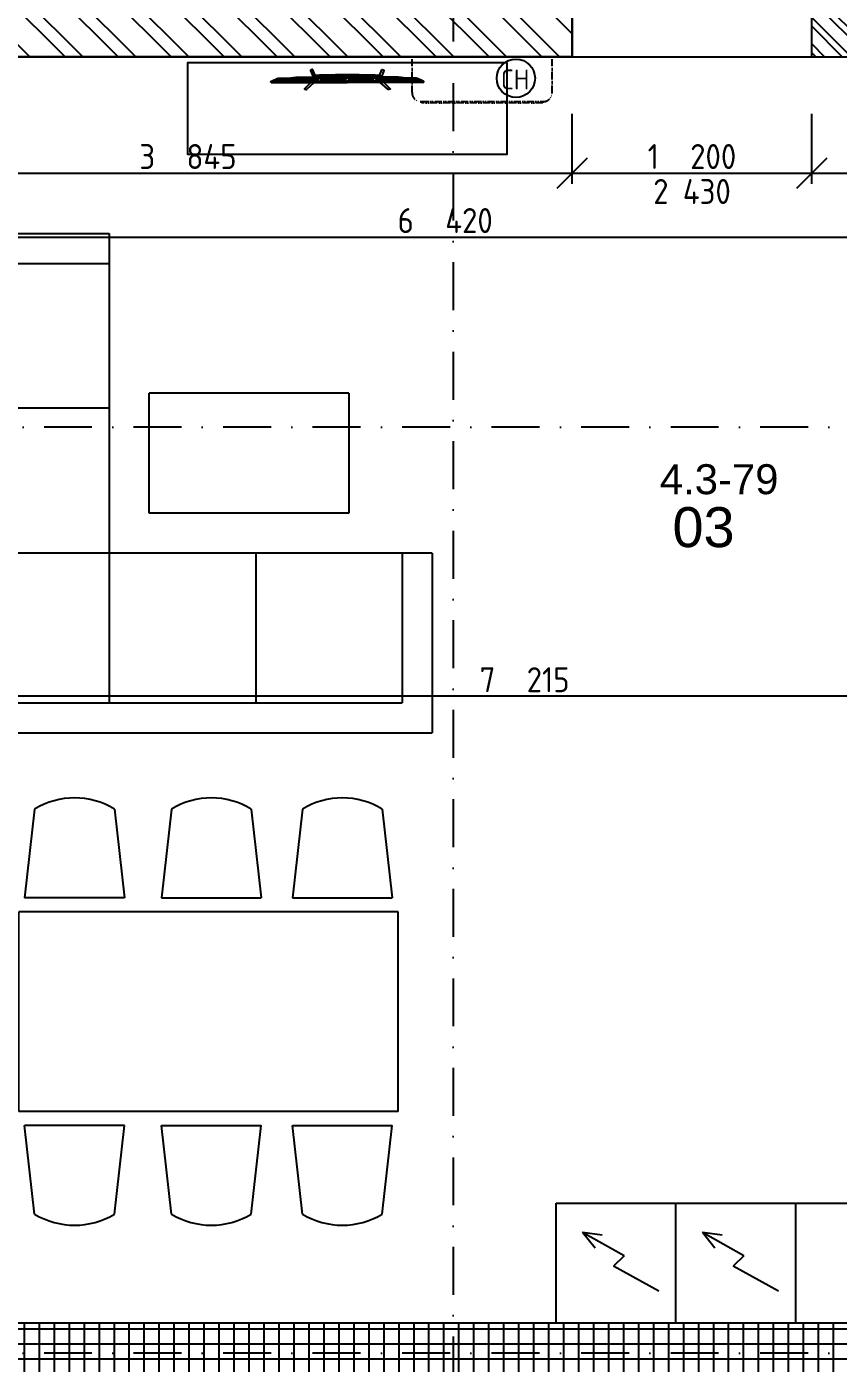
# Model space of a CAD drawing. Extents: x 4511820 to 5180432, y -1526536 to -944957.
# Drawn here: x 5098663 to 5102725, y -1036669 to -1029978 of the extents above; entities that cross this region are included whole.
import ezdxf

# ---------------------------------------------------------------- set-up
doc = ezdxf.new("R2010")
doc.units = 0
doc.header["$MEASUREMENT"] = 0
doc.linetypes.add('ACAD_ISO12W100', pattern=[22, 12, -3, 0.5, -3, 0.5, -3])
doc.linetypes.add('BODKOCIARKOVANA_3', pattern=[5.6, 3, -1.3, 0, -1.3])
doc.layers.get('0').update_dxf_attribs({"linetype": 'CONTINUOUS'})
doc.layers.get('Defpoints').update_dxf_attribs({"color": 61, "linetype": 'CONTINUOUS'})
for name, color, linetype in [('KÓTY', 4, 'CONTINUOUS'), ('MÚRY', 1, 'CONTINUOUS'), ('osi', 253, 'CONTINUOUS'), ('Plochy', 41, 'CONTINUOUS'), ('POPIS', 7, 'CONTINUOUS'), ('TENKÁ', 7, 'CONTINUOUS'), ('ZARIADENIE', 47, 'CONTINUOUS'), ('ZARIADENIE1', 145, 'CONTINUOUS'), ('ZZ-chladenie', 133, 'CONTINUOUS'), ('ŠRAFY', 82, 'CONTINUOUS')]:
    doc.layers.add(name, color=color, linetype=linetype)
doc.styles.add('ARIAL', font='arial.ttf')
doc.styles.add('STYLE1', font='isocp.shx')
doc.dimstyles.new('STANDARD-50', dxfattribs={"dimtxt": 125, "dimasz": 150, "dimexe": 10, "dimexo": 200, "dimgap": 20, "dimtad": 1, "dimdsep": 46, "dimlunit": 6, "dimtxsty": 'STYLE1', "dimblk1": 'OBLIQUE', "dimblk2": 'OBLIQUE', "dimsah": 1, "dimcen": 2.5, "dimse1": 1, "dimse2": 1, "dimadec": 0, "dimazin": 0, "dimtfac": 1, "dimtmove": 1, "dimatfit": 3, "dimldrblk": 'OBLIQUE', "dimfxl": 1, "dimtolj": 1, "dimtzin": 0, "dimarcsym": 0})

# ---------------------------------------------------------------- blocks, each defined once
blk = doc.blocks.new('_OBLIQUE')
at = {"color": 0, "linetype": 'ByBlock'}
blk.add_line((-0.5, -0.5), (0.5, 0.5), dxfattribs=at)
blk = doc.blocks.new('*D12781')
at = {"layer": 'Defpoints', "color": 0}
for p in [(5091766, -1030128.2), (5097547.5, -1030128.2), (5098880, -1036468.2)]:
    blk.add_point(p, dxfattribs=at)
at = {"layer": 'KÓTY', "color": 0, "lineweight": -2}
blk.add_line((5091766, -1036468.2), (5091766, -1030128.2), dxfattribs=at)
at = {"layer": 'KÓTY', "color": 0, "linetype": 'ByBlock', "lineweight": -2, "xscale": 150, "yscale": 150, "zscale": 150}
for p, rotation in [((5091766, -1030128.2), 90), ((5091766, -1036468.2), 270)]:
    blk.add_blockref('_OBLIQUE', p, dxfattribs=dict(at, rotation=rotation))
at = {"layer": 'KÓTY', "color": 0, "insert": (5091683.5, -1033298.2), "char_height": 125, "attachment_point": 5, "rotation": 90, "style": 'STYLE1'}
blk.add_mtext('\\A1;6ﾠ340', dxfattribs=at)
blk = doc.blocks.new('*D12811')
at = {"layer": 'Defpoints', "color": 0}
for p in [(5100797.5, -1036618.2), (5092116, -1043038.2), (5100797.5, -1043038.2)]:
    blk.add_point(p, dxfattribs=at)
at = {"layer": 'KÓTY', "color": 0, "lineweight": -2}
blk.add_line((5092116, -1036618.2), (5092116, -1043038.2), dxfattribs=at)
at = {"layer": 'KÓTY', "color": 0, "linetype": 'ByBlock', "lineweight": -2, "xscale": 150, "yscale": 150, "zscale": 150}
for p, rotation in [((5092116, -1036618.2), 90), ((5092116, -1043038.2), 270)]:
    blk.add_blockref('_OBLIQUE', p, dxfattribs=dict(at, rotation=rotation))
at = {"layer": 'KÓTY', "color": 0, "insert": (5092033.5, -1039828.2), "char_height": 125, "attachment_point": 5, "rotation": 90, "style": 'STYLE1'}
blk.add_mtext('\\A1;6ﾠ420', dxfattribs=at)
blk = doc.blocks.new('Tv06_top_cad-block.com')
at = {"color": 0}
for points in [[(-161.1, -3.4), (-173.3, 26.2, 0.359324), (-175.3, 27.3, 0.097501), (-182.8, 24.2, 0.350578), (-183.5, 22.1), (-171.1, -10.4)], [(161.1, -3.4), (173.3, 26.2, -0.359324), (175.3, 27.3, -0.097501), (182.8, 24.2, -0.350578), (183.5, 22.1), (171.1, -10.4)], [(-381.9, -38.8, -0.13121), (-383.2, -32.7, -0.169032), (-383, -32.3), (-381.8, -31.1, -0.205713), (-381.3, -30.9), (-378.5, -30.9, 0.118206), (-376.2, -30.4), (-351.4, -18.4, -0.105648), (-345.8, -17), (0, -17)], [(-339.3, -21.2), (-339.3, -21.2, 0.099639), (-344.3, -22.2), (-349.2, -24.6, 0.215889), (-350.7, -26.3, 0.476075), (-349.4, -28, 0.244765)], [(-295.5, -17), (-282, -15, -0.02037), (-255.8, -12, -0.012056), (-227.2, -10.7), (-169.3, -10.7)], [(-182.5, -38.8), (-214.4, -69.1, 0.250582), (-215, -71, 0.266718), (-214.3, -71.9, 0.084688)], [(-214.3, -71.9), (-207.3, -73.1, 0.211205), (-203.3, -72.1), (-165.2, -38.8)], [(-181.8, -17), (-178.5, -14, -0.213415), (-177.3, -13.6), (0, -13.6)], [(-172.1, -13.6, -0.072098), (-159.2, -3, -0.121861), (-158.4, -2.8)], [(-170.1, -10.6, -0.053076), (-160.2, -2.9), (-158.4, -2.8)], [(-147.6, -13.6), (-147.6, -7.5, -0.414214), (-147.4, -7.3), (-146.5, -7.3, -0.414214), (-146.3, -7.5), (-146.3, -13.6)], [(-146.8, -28, 0.414214), (-145, -26.2), (-145, -23, 0.414214), (-146.8, -21.2)], [(-143.9, -13.6), (-143.9, -7.5, -0.414214), (-143.7, -7.3), (-142.7, -7.3, -0.414214), (-142.6, -7.5), (-142.6, -13.6)], [(-140.2, -13.6), (-140.2, -7.5, -0.414214), (-140, -7.3), (-139, -7.3, -0.414214), (-138.8, -7.5), (-138.8, -13.6)], [(-136.4, -13.6), (-136.4, -7.5, -0.414214), (-136.3, -7.3), (-135.3, -7.3, -0.414214), (-135.1, -7.5), (-135.1, -13.6)], [(-132.7, -13.6), (-132.7, -7.5, -0.414214), (-132.5, -7.3), (-131.6, -7.3, -0.414214), (-131.4, -7.5), (-131.4, -13.6)], [(-128.8, -28, -0.414214), (-130.6, -26.2), (-130.6, -23, -0.414214), (-128.8, -21.2)], [(-129, -13.6), (-129, -7.5, -0.414214), (-128.8, -7.3), (-127.9, -7.3, -0.414214), (-127.7, -7.5), (-127.7, -13.6)], [(-125.3, -13.6), (-125.3, -7.5, -0.414214), (-125.1, -7.3), (-124.1, -7.3, -0.414214), (-124, -7.5), (-124, -13.6)], [(-121.6, -13.6), (-121.6, -7.5, -0.414214), (-121.4, -7.3), (-120.4, -7.3, -0.414214), (-120.2, -7.5), (-120.2, -13.6)], [(-117.8, -13.6), (-117.8, -7.5, -0.414214), (-117.7, -7.3), (-116.7, -7.3, -0.414214), (-116.5, -7.5), (-116.5, -13.6)], [(-114.1, -13.6), (-114.1, -7.5, -0.414214), (-113.9, -7.3), (-113, -7.3, -0.414214), (-112.8, -7.5), (-112.8, -13.6)], [(-110.4, -13.6), (-110.4, -7.5, -0.414214), (-110.2, -7.3), (-109.3, -7.3, -0.414214), (-109.1, -7.5), (-109.1, -13.6)], [(-106.7, -13.6), (-106.7, -7.5, -0.414214), (-106.5, -7.3), (-105.5, -7.3, -0.414214), (-105.4, -7.5), (-105.4, -13.6)], [(-103, -13.6), (-103, -7.5, -0.414214), (-102.8, -7.3), (-101.8, -7.3, -0.414214), (-101.6, -7.5), (-101.6, -13.6)], [(-99.2, -13.6), (-99.2, -7.5, -0.414214), (-99.1, -7.3), (-98.1, -7.3, -0.414214), (-97.9, -7.5), (-97.9, -13.6)], [(-95.5, -13.6), (-95.5, -7.5, -0.414214), (-95.3, -7.3), (-94.4, -7.3, -0.414214), (-94.2, -7.5), (-94.2, -13.6)], [(-91.8, -13.6), (-91.8, -7.5, -0.414214), (-91.6, -7.3), (-90.7, -7.3, -0.414214), (-90.5, -7.5), (-90.5, -13.6)], [(-88.1, -13.6), (-88.1, -7.5, -0.414214), (-87.9, -7.3), (-86.9, -7.3, -0.414214), (-86.8, -7.5), (-86.8, -13.6)], [(-84.4, -13.6), (-84.4, -7.5, -0.414214), (-84.2, -7.3), (-83.2, -7.3, -0.414214), (-83, -7.5), (-83, -13.6)], [(-80.6, -13.6), (-80.6, -7.5, -0.414214), (-80.5, -7.3), (-79.5, -7.3, -0.414214), (-79.3, -7.5), (-79.3, -13.6)], [(-76.9, -13.6), (-76.9, -7.5, -0.414214), (-76.7, -7.3), (-75.8, -7.3, -0.414214), (-75.6, -7.5), (-75.6, -13.6)], [(-73.2, -13.6), (-73.2, -7.5, -0.414214), (-73, -7.3), (-72.1, -7.3, -0.414214), (-71.9, -7.5), (-71.9, -13.6)], [(-69.5, -13.6), (-69.5, -7.5, -0.414214), (-69.3, -7.3), (-68.3, -7.3, -0.414214), (-68.2, -7.5), (-68.2, -13.6)], [(-65.8, -13.6), (-65.8, -7.5, -0.414214), (-65.6, -7.3), (-64.6, -7.3, -0.414214), (-64.4, -7.5), (-64.4, -13.6)], [(-62, -13.6), (-62, -7.5, -0.414214), (-61.9, -7.3), (-60.9, -7.3, -0.414214), (-60.7, -7.5), (-60.7, -13.6)], [(-58.3, -13.6), (-58.3, -7.5, -0.414214), (-58.1, -7.3), (-57.2, -7.3, -0.414214), (-57, -7.5), (-57, -13.6)], [(-54.6, -13.6), (-54.6, -7.5, -0.414214), (-54.4, -7.3), (-53.5, -7.3, -0.414214), (-53.3, -7.5), (-53.3, -13.6)], [(-50.9, -13.6), (-50.9, -7.5, -0.414214), (-50.7, -7.3), (-49.7, -7.3, -0.414214), (-49.6, -7.5), (-49.6, -13.6)], [(-47.2, -13.6), (-47.2, -7.5, -0.414214), (-47, -7.3), (-46, -7.3, -0.414214), (-45.8, -7.5), (-45.8, -13.6)], [(-43.4, -13.6), (-43.4, -7.5, -0.414214), (-43.3, -7.3), (-42.3, -7.3, -0.414214), (-42.1, -7.5), (-42.1, -13.6)], [(-39.7, -13.6), (-39.7, -7.5, -0.414214), (-39.5, -7.3), (-38.6, -7.3, -0.414214), (-38.4, -7.5), (-38.4, -13.6)], [(-36, -13.6), (-36, -7.5, -0.414214), (-35.8, -7.3), (-34.9, -7.3, -0.414214), (-34.7, -7.5), (-34.7, -13.6)], [(-32.3, -13.6), (-32.3, -7.5, -0.414214), (-32.1, -7.3), (-31.1, -7.3, -0.414214), (-31, -7.5), (-31, -13.6)], [(-28.6, -13.6), (-28.6, -7.5, -0.414214), (-28.4, -7.3), (-27.4, -7.3, -0.414214), (-27.2, -7.5), (-27.2, -13.6)], [(-24.8, -13.6), (-24.8, -7.5, -0.414214), (-24.7, -7.3), (-23.7, -7.3, -0.414214), (-23.5, -7.5), (-23.5, -13.6)], [(-21.1, -13.6), (-21.1, -7.5, -0.414214), (-20.9, -7.3), (-20, -7.3, -0.414214), (-19.8, -7.5), (-19.8, -13.6)], [(-17.4, -13.6), (-17.4, -7.5, -0.414214), (-17.2, -7.3), (-16.3, -7.3, -0.414214), (-16.1, -7.5), (-16.1, -13.6)], [(-13.7, -13.6), (-13.7, -7.5, -0.414214), (-13.5, -7.3), (-12.5, -7.3, -0.414214), (-12.4, -7.5), (-12.4, -13.6)], [(-10, -13.6), (-10, -7.5, -0.414214), (-9.8, -7.3), (-8.8, -7.3, -0.414214), (-8.6, -7.5), (-8.6, -13.6)], [(-10, -28, 0.414214), (-8.2, -26.2), (-8.2, -23, 0.414214), (-10, -21.2)], [(-6.2, -13.6), (-6.2, -7.5, -0.414214), (-6.1, -7.3), (-5.1, -7.3, -0.414214), (-4.9, -7.5), (-4.9, -13.6)], [(-2.5, -13.6), (-2.5, -7.5, -0.414214), (-2.3, -7.3), (-1.4, -7.3, -0.414214), (-1.2, -7.5), (-1.2, -13.6)], [(181.8, -17), (178.5, -14, 0.213415), (177.3, -13.6), (0, -13.6)], [(381.9, -38.8, 0.13121), (383.2, -32.7, 0.169032), (383, -32.3), (381.8, -31.1, 0.205713), (381.3, -30.9), (378.5, -30.9, -0.118206), (376.2, -30.4), (351.4, -18.4, 0.105648), (345.8, -17), (0, -17)], [(2.5, -13.6), (2.5, -7.5, 0.414214), (2.3, -7.3), (1.4, -7.3, 0.414214), (1.2, -7.5), (1.2, -13.6)], [(6.2, -13.6), (6.2, -7.5, 0.414214), (6.1, -7.3), (5.1, -7.3, 0.414214), (4.9, -7.5), (4.9, -13.6)], [(10, -28, -0.414214), (8.2, -26.2), (8.2, -23, -0.414214), (10, -21.2)], [(10, -13.6), (10, -7.5, 0.414214), (9.8, -7.3), (8.8, -7.3, 0.414214), (8.6, -7.5), (8.6, -13.6)], [(13.7, -13.6), (13.7, -7.5, 0.414214), (13.5, -7.3), (12.5, -7.3, 0.414214), (12.4, -7.5), (12.4, -13.6)], [(17.4, -13.6), (17.4, -7.5, 0.414214), (17.2, -7.3), (16.3, -7.3, 0.414214), (16.1, -7.5), (16.1, -13.6)], [(21.1, -13.6), (21.1, -7.5, 0.414214), (20.9, -7.3), (20, -7.3, 0.414214), (19.8, -7.5), (19.8, -13.6)], [(24.8, -13.6), (24.8, -7.5, 0.414214), (24.7, -7.3), (23.7, -7.3, 0.414214), (23.5, -7.5), (23.5, -13.6)], [(28.6, -13.6), (28.6, -7.5, 0.414214), (28.4, -7.3), (27.4, -7.3, 0.414214), (27.2, -7.5), (27.2, -13.6)], [(32.3, -13.6), (32.3, -7.5, 0.414214), (32.1, -7.3), (31.1, -7.3, 0.414214), (31, -7.5), (31, -13.6)], [(36, -13.6), (36, -7.5, 0.414214), (35.8, -7.3), (34.9, -7.3, 0.414214), (34.7, -7.5), (34.7, -13.6)], [(39.7, -13.6), (39.7, -7.5, 0.414214), (39.5, -7.3), (38.6, -7.3, 0.414214), (38.4, -7.5), (38.4, -13.6)], [(43.4, -13.6), (43.4, -7.5, 0.414214), (43.3, -7.3), (42.3, -7.3, 0.414214), (42.1, -7.5), (42.1, -13.6)], [(47.2, -13.6), (47.2, -7.5, 0.414214), (47, -7.3), (46, -7.3, 0.414214), (45.8, -7.5), (45.8, -13.6)], [(50.9, -13.6), (50.9, -7.5, 0.414214), (50.7, -7.3), (49.7, -7.3, 0.414214), (49.6, -7.5), (49.6, -13.6)], [(54.6, -13.6), (54.6, -7.5, 0.414214), (54.4, -7.3), (53.5, -7.3, 0.414214), (53.3, -7.5), (53.3, -13.6)], [(58.3, -13.6), (58.3, -7.5, 0.414214), (58.1, -7.3), (57.2, -7.3, 0.414214), (57, -7.5), (57, -13.6)], [(62, -13.6), (62, -7.5, 0.414214), (61.9, -7.3), (60.9, -7.3, 0.414214), (60.7, -7.5), (60.7, -13.6)], [(65.8, -13.6), (65.8, -7.5, 0.414214), (65.6, -7.3), (64.6, -7.3, 0.414214), (64.4, -7.5), (64.4, -13.6)], [(69.5, -13.6), (69.5, -7.5, 0.414214), (69.3, -7.3), (68.3, -7.3, 0.414214), (68.2, -7.5), (68.2, -13.6)], [(73.2, -13.6), (73.2, -7.5, 0.414214), (73, -7.3), (72.1, -7.3, 0.414214), (71.9, -7.5), (71.9, -13.6)], [(76.9, -13.6), (76.9, -7.5, 0.414214), (76.7, -7.3), (75.8, -7.3, 0.414214), (75.6, -7.5), (75.6, -13.6)], [(80.6, -13.6), (80.6, -7.5, 0.414214), (80.5, -7.3), (79.5, -7.3, 0.414214), (79.3, -7.5), (79.3, -13.6)], [(84.4, -13.6), (84.4, -7.5, 0.414214), (84.2, -7.3), (83.2, -7.3, 0.414214), (83, -7.5), (83, -13.6)], [(88.1, -13.6), (88.1, -7.5, 0.414214), (87.9, -7.3), (86.9, -7.3, 0.414214), (86.8, -7.5), (86.8, -13.6)], [(91.8, -13.6), (91.8, -7.5, 0.414214), (91.6, -7.3), (90.7, -7.3, 0.414214), (90.5, -7.5), (90.5, -13.6)], [(95.5, -13.6), (95.5, -7.5, 0.414214), (95.3, -7.3), (94.4, -7.3, 0.414214), (94.2, -7.5), (94.2, -13.6)], [(99.2, -13.6), (99.2, -7.5, 0.414214), (99.1, -7.3), (98.1, -7.3, 0.414214), (97.9, -7.5), (97.9, -13.6)], [(103, -13.6), (103, -7.5, 0.414214), (102.8, -7.3), (101.8, -7.3, 0.414214), (101.6, -7.5), (101.6, -13.6)], [(106.7, -13.6), (106.7, -7.5, 0.414214), (106.5, -7.3), (105.5, -7.3, 0.414214), (105.4, -7.5), (105.4, -13.6)], [(110.4, -13.6), (110.4, -7.5, 0.414214), (110.2, -7.3), (109.3, -7.3, 0.414214), (109.1, -7.5), (109.1, -13.6)], [(114.1, -13.6), (114.1, -7.5, 0.414214), (113.9, -7.3), (113, -7.3, 0.414214), (112.8, -7.5), (112.8, -13.6)], [(117.8, -13.6), (117.8, -7.5, 0.414214), (117.7, -7.3), (116.7, -7.3, 0.414214), (116.5, -7.5), (116.5, -13.6)], [(121.6, -13.6), (121.6, -7.5, 0.414214), (121.4, -7.3), (120.4, -7.3, 0.414214), (120.2, -7.5), (120.2, -13.6)], [(125.3, -13.6), (125.3, -7.5, 0.414214), (125.1, -7.3), (124.1, -7.3, 0.414214), (124, -7.5), (124, -13.6)], [(129, -13.6), (129, -7.5, 0.414214), (128.8, -7.3), (127.9, -7.3, 0.414214), (127.7, -7.5), (127.7, -13.6)], [(128.8, -28, 0.414214), (130.6, -26.2), (130.6, -23, 0.414214), (128.8, -21.2)], [(132.7, -13.6), (132.7, -7.5, 0.414214), (132.5, -7.3), (131.6, -7.3, 0.414214), (131.4, -7.5), (131.4, -13.6)], [(136.4, -13.6), (136.4, -7.5, 0.414214), (136.3, -7.3), (135.3, -7.3, 0.414214), (135.1, -7.5), (135.1, -13.6)], [(140.2, -13.6), (140.2, -7.5, 0.414214), (140, -7.3), (139, -7.3, 0.414214), (138.8, -7.5), (138.8, -13.6)], [(143.9, -13.6), (143.9, -7.5, 0.414214), (143.7, -7.3), (142.7, -7.3, 0.414214), (142.6, -7.5), (142.6, -13.6)], [(146.8, -28, -0.414214), (145, -26.2), (145, -23, -0.414214), (146.8, -21.2)], [(147.6, -13.6), (147.6, -7.5, 0.414214), (147.4, -7.3), (146.5, -7.3, 0.414214), (146.3, -7.5), (146.3, -13.6)], [(172.1, -13.6, 0.072098), (159.2, -3, 0.121861), (158.4, -2.8)], [(170.1, -10.6, 0.053076), (160.2, -2.9), (158.4, -2.8)], [(214.3, -71.9), (207.3, -73.1, -0.211205), (203.3, -72.1), (165.2, -38.8)], [(295.5, -17), (282, -15, 0.02037), (255.8, -12, 0.012056), (227.2, -10.7), (169.3, -10.7)], [(182.5, -38.8), (214.4, -69.1, -0.250582), (215, -71, -0.266718), (214.3, -71.9, -0.084688)], [(339.3, -21.2), (339.3, -21.2, -0.099639), (344.3, -22.2), (349.2, -24.6, -0.215889), (350.7, -26.3, -0.476075), (349.4, -28, -0.244765)]]:
    blk.add_lwpolyline(points, format="xyb", dxfattribs=at)
for points in [[(-381.9, -38.8), (0, -38.8)], [(-378.5, -30.9), (0, -30.9)], [(-349.4, -28), (-146.8, -28)], [(-339.3, -21.2), (-146.8, -21.2)], [(-158.6, -6.5), (0, -6.5)], [(-128.8, -21.2), (-10, -21.2)], [(-128.8, -28), (-10, -28)], [(158.6, -6.5), (0, -6.5)], [(378.5, -30.9), (0, -30.9)], [(381.9, -38.8), (0, -38.8)], [(128.8, -21.2), (10, -21.2)], [(128.8, -28), (10, -28)], [(339.3, -21.2), (146.8, -21.2)], [(349.4, -28), (146.8, -28)]]:
    blk.add_lwpolyline(points, dxfattribs=at)
for centre, radius, start, end in [((0, -4564), 4564, 90, 91.98925), ((0, -4564), 4564, 88.01075, 90), ((-170.5, -10.1), 0.6, 200.97838, 314.02949), ((170.5, -10.1), 0.6, 225.97051, 339.02162)]:
    blk.add_arc(centre, radius, start, end, dxfattribs=at)
blk = doc.blocks.new('TV')
at = {"layer": 'ZARIADENIE', "color": 8}
blk.add_blockref('Tv06_top_cad-block.com', (4448198.7, -1316337.8), dxfattribs=at)
blk = doc.blocks.new('stol 1900')
at = {"layer": 'ZARIADENIE', "ltscale": 0.25}
for p, q in [((4397518.8, -1339724.1), (4397468.8, -1340168.2)), ((4397918.8, -1339724.1), (4397968.8, -1340168.2)), ((4398203.5, -1339724.1), (4398153.5, -1340168.2)), ((4398603.5, -1339724.1), (4398653.5, -1340168.2)), ((4398859.2, -1339724.1), (4398809.2, -1340168.2)), ((4399259.2, -1339724.1), (4399309.2, -1340168.2)), ((4397968.8, -1340168.2), (4397468.8, -1340168.2)), ((4398153.5, -1340168.2), (4398653.5, -1340168.2)), ((4398809.2, -1340168.2), (4399309.2, -1340168.2)), ((4399339, -1340237.9), (4397439, -1340237.9)), ((4397439, -1341237.9), (4397439, -1340237.9)), ((4399339, -1341237.9), (4399339, -1340237.9)), ((4399339, -1341237.9), (4397439, -1341237.9)), ((4397518.8, -1341751.6), (4397468.8, -1341307.5)), ((4397968.8, -1341307.5), (4397468.8, -1341307.5)), ((4397918.8, -1341751.6), (4397968.8, -1341307.5)), ((4398203.5, -1341751.6), (4398153.5, -1341307.5)), ((4398153.5, -1341307.5), (4398653.5, -1341307.5)), ((4398603.5, -1341751.6), (4398653.5, -1341307.5)), ((4398859.2, -1341751.6), (4398809.2, -1341307.5)), ((4398809.2, -1341307.5), (4399309.2, -1341307.5)), ((4399259.2, -1341751.6), (4399309.2, -1341307.5))]:
    blk.add_line(p, q, dxfattribs=at)
for centre, start, end in [((4397718.8, -1340054.1), 58.78339, 121.21661), ((4398403.5, -1340054.1), 58.78339, 121.21661), ((4399059.2, -1340054.1), 58.78339, 121.21661), ((4397718.8, -1341421.6), 238.78339, 301.21661), ((4398403.5, -1341421.6), 238.78339, 301.21661), ((4399059.2, -1341421.6), 238.78339, 301.21661)]:
    blk.add_arc(centre, 385.9, start, end, dxfattribs=at)
blk = doc.blocks.new('sedacka rok 2a2')
at = {"layer": 'ZARIADENIE', "color": 30, "ltscale": 0.25}
for p, q in [((4443609, -1331495.2), (4443609, -1328995.2)), ((4443609, -1328995.2), (4444509, -1328995.2)), ((4444509, -1328995.2), (4444509, -1330595.2)), ((4443759, -1331345.2), (4443759, -1329145.2)), ((4443759, -1329145.2), (4444509, -1329145.2)), ((4444509, -1329870.2), (4443759, -1329870.2)), ((4444509, -1330595.2), (4443759, -1330595.2)), ((4446125.7, -1330595.2), (4444509, -1330595.2)), ((4444509, -1330595.2), (4444509, -1331345.2)), ((4445242.3, -1330595.2), (4445242.3, -1331345.2)), ((4445975.7, -1330595.2), (4445975.7, -1331345.2)), ((4446125.7, -1330595.2), (4446125.7, -1331495.2)), ((4443759, -1331345.2), (4445975.7, -1331345.2)), ((4443609, -1331495.2), (4446125.7, -1331495.2))]:
    blk.add_line(p, q, dxfattribs=at)
at = {"layer": 'ZARIADENIE', "ltscale": 0.25}
for p, q in [((4444709, -1330395.2), (4444709, -1329795.2)), ((4445709, -1329795.2), (4444709, -1329795.2)), ((4445709, -1329795.2), (4445709, -1330395.2)), ((4445709, -1330395.2), (4444709, -1330395.2))]:
    blk.add_line(p, q, dxfattribs=at)
blk = doc.blocks.new('*D19764')
at = {"layer": 'Defpoints', "color": 0}
for p in [(5097547.5, -1030128.2), (5101392.5, -1030128.2), (5101392.5, -1030710.5)]:
    blk.add_point(p, dxfattribs=at)
at = {"layer": 'KÓTY', "color": 0, "lineweight": -2}
blk.add_line((5097547.5, -1030710.5), (5101392.5, -1030710.5), dxfattribs=at)
at = {"layer": 'KÓTY', "color": 0, "linetype": 'ByBlock', "lineweight": -2, "xscale": 150, "yscale": 150, "zscale": 150, "rotation": 180}
blk.add_blockref('_OBLIQUE', (5097547.5, -1030710.5), dxfattribs=at)
at = {"layer": 'KÓTY', "color": 0, "linetype": 'ByBlock', "lineweight": -2, "xscale": 150, "yscale": 150, "zscale": 150}
blk.add_blockref('_OBLIQUE', (5101392.5, -1030710.5), dxfattribs=at)
at = {"layer": 'KÓTY', "color": 0, "insert": (5099470, -1030628), "char_height": 125, "attachment_point": 5, "style": 'STYLE1'}
blk.add_mtext('\\A1;3ﾠ845', dxfattribs=at)
blk = doc.blocks.new('*D19765')
at = {"layer": 'Defpoints', "color": 0}
for p in [(5101392.5, -1030128.2), (5102592.5, -1030128.2), (5102592.5, -1030710.5)]:
    blk.add_point(p, dxfattribs=at)
at = {"layer": 'KÓTY', "color": 0, "lineweight": -2}
blk.add_line((5101392.5, -1030710.5), (5102592.5, -1030710.5), dxfattribs=at)
at = {"layer": 'KÓTY', "color": 0, "linetype": 'ByBlock', "lineweight": -2, "xscale": 150, "yscale": 150, "zscale": 150, "rotation": 180}
blk.add_blockref('_OBLIQUE', (5101392.5, -1030710.5), dxfattribs=at)
at = {"layer": 'KÓTY', "color": 0, "linetype": 'ByBlock', "lineweight": -2, "xscale": 150, "yscale": 150, "zscale": 150}
blk.add_blockref('_OBLIQUE', (5102592.5, -1030710.5), dxfattribs=at)
at = {"layer": 'KÓTY', "color": 0, "insert": (5101992.5, -1030628), "char_height": 125, "attachment_point": 5, "style": 'STYLE1'}
blk.add_mtext('\\A1;1ﾠ200', dxfattribs=at)
blk = doc.blocks.new('*D19766')
at = {"layer": 'Defpoints', "color": 0}
for p in [(5102592.5, -1030128.2), (5103967.5, -1030128.2), (5103967.5, -1030710.5)]:
    blk.add_point(p, dxfattribs=at)
at = {"layer": 'KÓTY', "color": 0, "lineweight": -2}
blk.add_line((5102592.5, -1030710.5), (5103967.5, -1030710.5), dxfattribs=at)
at = {"layer": 'KÓTY', "color": 0, "linetype": 'ByBlock', "lineweight": -2, "xscale": 150, "yscale": 150, "zscale": 150, "rotation": 180}
blk.add_blockref('_OBLIQUE', (5102592.5, -1030710.5), dxfattribs=at)
at = {"layer": 'KÓTY', "color": 0, "linetype": 'ByBlock', "lineweight": -2, "xscale": 150, "yscale": 150, "zscale": 150}
blk.add_blockref('_OBLIQUE', (5103967.5, -1030710.5), dxfattribs=at)
at = {"layer": 'KÓTY', "color": 0, "insert": (5103280, -1030628), "char_height": 125, "attachment_point": 5, "style": 'STYLE1'}
blk.add_mtext('\\A1;1ﾠ375', dxfattribs=at)
blk = doc.blocks.new('*D19769')
at = {"layer": 'Defpoints', "color": 0}
for p in [(5097547.5, -1030128.2), (5103967.5, -1030128.2), (5103967.5, -1031031)]:
    blk.add_point(p, dxfattribs=at)
at = {"layer": 'KÓTY', "color": 0, "lineweight": -2}
blk.add_line((5097547.5, -1031031), (5103967.5, -1031031), dxfattribs=at)
at = {"layer": 'KÓTY', "color": 0, "linetype": 'ByBlock', "lineweight": -2, "xscale": 150, "yscale": 150, "zscale": 150, "rotation": 180}
blk.add_blockref('_OBLIQUE', (5097547.5, -1031031), dxfattribs=at)
at = {"layer": 'KÓTY', "color": 0, "linetype": 'ByBlock', "lineweight": -2, "xscale": 150, "yscale": 150, "zscale": 150}
blk.add_blockref('_OBLIQUE', (5103967.5, -1031031), dxfattribs=at)
at = {"layer": 'KÓTY', "color": 0, "insert": (5100757.5, -1030948.5), "char_height": 125, "attachment_point": 5, "style": 'STYLE1'}
blk.add_mtext('\\A1;6ﾠ420', dxfattribs=at)
blk = doc.blocks.new('*D19823')
at = {"layer": 'Defpoints', "color": 0}
for p in [(5097547.5, -1032783.2), (5104762.5, -1032808.2), (5097547.5, -1033329.5)]:
    blk.add_point(p, dxfattribs=at)
at = {"layer": 'KÓTY', "color": 0, "lineweight": -2}
blk.add_line((5104762.5, -1033329.5), (5097547.5, -1033329.5), dxfattribs=at)
at = {"layer": 'KÓTY', "color": 0, "linetype": 'ByBlock', "lineweight": -2, "xscale": 150, "yscale": 150, "zscale": 150, "rotation": 180}
blk.add_blockref('_OBLIQUE', (5097547.5, -1033329.5), dxfattribs=at)
at = {"layer": 'KÓTY', "color": 0, "linetype": 'ByBlock', "lineweight": -2, "xscale": 150, "yscale": 150, "zscale": 150}
blk.add_blockref('_OBLIQUE', (5104762.5, -1033329.5), dxfattribs=at)
at = {"layer": 'KÓTY', "color": 0, "insert": (5101155, -1033247), "char_height": 125, "attachment_point": 5, "style": 'STYLE1'}
blk.add_mtext('\\A1;7ﾠ215', dxfattribs=at)
blk = doc.blocks.new('*D19832')
at = {"layer": 'Defpoints', "color": 0}
for p in [(5097622.5, -1036457.2), (5105682.5, -1036457.2), (5097622.5, -1037252.5)]:
    blk.add_point(p, dxfattribs=at)
at = {"layer": 'KÓTY', "color": 0, "lineweight": -2}
blk.add_line((5105682.5, -1037252.5), (5097622.5, -1037252.5), dxfattribs=at)
at = {"layer": 'KÓTY', "color": 0, "linetype": 'ByBlock', "lineweight": -2, "xscale": 150, "yscale": 150, "zscale": 150, "rotation": 180}
blk.add_blockref('_OBLIQUE', (5097622.5, -1037252.5), dxfattribs=at)
at = {"layer": 'KÓTY', "color": 0, "linetype": 'ByBlock', "lineweight": -2, "xscale": 150, "yscale": 150, "zscale": 150}
blk.add_blockref('_OBLIQUE', (5105682.5, -1037252.5), dxfattribs=at)
at = {"layer": 'KÓTY', "color": 0, "insert": (5101652.5, -1037169.9), "char_height": 125, "attachment_point": 5, "style": 'STYLE1'}
blk.add_mtext('\\A1;8ﾠ060', dxfattribs=at)
blk = doc.blocks.new('chlad2')
at = {"layer": 'ZZ-chladenie', "linetype": 'ACAD_ISO12W100', "ltscale": 3}
for p, q in [((5102412.5, -1105747.3), (5102592.5, -1105747.3)), ((5102412.5, -1106448.4), (5102592.5, -1106448.4))]:
    blk.add_line(p, q, dxfattribs=at)
blk.add_lwpolyline([(5102367.5, -1106402), (5102360.8, -1106402), (5102360.8, -1105794.8), (5102367.5, -1105794.8)], close=True, dxfattribs=at)
for centre, start, end in [((5102412.5, -1105792.3), 90, 180), ((5102412.5, -1106403.4), 180, 270)]:
    blk.add_arc(centre, 45, start, end, dxfattribs=at)

msp = doc.modelspace()

# ---------------------------------------------------------------- hatches: boundary and pattern name
at = {"layer": 'ŠRAFY'}
h = msp.add_hatch(dxfattribs=at)
h.set_pattern_fill('ANSI32', color=256, scale=250, angle=90)
h.set_pattern_definition([(135, (105201, 294216.97), (-66.2912607, -66.2912607), []), (135, (105201, 294261.17), (-66.2912607, -66.2912607), [])])
h.paths.add_polyline_path([(5102892.5, -1030128.172), (5102892.5, -1030013.172), (5102892.5, -1029628.172), (5102592.5, -1029628.172), (5102592.5, -1030128.172)])
h = msp.add_hatch(dxfattribs=at)
h.set_pattern_fill('ANSI32', color=256, scale=500, angle=90)
h.set_pattern_definition([(135, (584112, 91563.12), (-132.5825215, -132.5825215), []), (135, (584112, 91651.5), (-132.5825215, -132.5825215), [])])
h.paths.add_polyline_path([(5101022.5, -1030128.172), (5100722.5, -1030128.172), (5097547.5, -1030128.172), (5097372.5, -1030128.172), (5096017.5, -1030128.172), (5096017.5, -1029828.172), (5097377.5, -1029828.172), (5097547.5, -1029828.172), (5100627.5, -1029828.172), (5100742.5, -1029828.172), (5101277.5, -1029828.172), (5101392.5, -1029828.172), (5101392.5, -1030128.172)])
at = {"layer": 'ŠRAFY', "ltscale": 0.25}
h = msp.add_hatch(dxfattribs=at)
h.set_pattern_fill('ANSI37', color=256, scale=600, angle=45)
h.set_pattern_definition([(90, (-3307273.674, 668852.734), (-75, 1e-14), []), (180, (-3307273.674, 668852.734), (-1e-14, -75), [])])
h.paths.add_polyline_path([(5107632.5, -1034168.172), (5107467.5, -1034168.172), (5106582.5, -1034168.172), (5106467.5, -1034168.172), (5104877.5, -1034168.172), (5104762.5, -1034168.172), (5104762.5, -1036468.172), (5097547.5, -1036468.172), (5097377.5, -1036468.172), (5095932.5, -1036468.172), (5095932.5, -1036768.172), (5097172.5, -1036768.172), (5097372.5, -1036768.172), (5105062.5, -1036768.172), (5105062.5, -1036468.172), (5105062.5, -1034468.172), (5107687.5, -1034468.172), (5107687.5, -1034283.172), (5107732.5, -1034283.172), (5107732.5, -1034168.172)])
h.paths.add_polyline_path([(5098345.5, -1036761.971), (5098345.5, -1036474.373), (5098595.5, -1036474.373), (5098595.5, -1036761.971)], flags=24)

# ---------------------------------------------------------------- linework, layer by layer
at = {"layer": 'KÓTY', "ltscale": 25}
for p, q in [((5101392.5, -1030763.903), (5101392.5, -1030413.903)), ((5102592.5, -1030763.903), (5102592.5, -1030413.903))]:
    msp.add_line(p, q, dxfattribs=at)
at = {"layer": 'MÚRY'}
for p, q in [((5101392.5, -1030128.172), (5101392.5, -1028948.172)), ((5102592.5, -1030128.172), (5102592.5, -1029628.172)), ((5101392.5, -1030128.172), (5097547.5, -1030128.172)), ((5104762.5, -1036468.172), (5097547.5, -1036468.172))]:
    msp.add_line(p, q, dxfattribs=at)
at = {"layer": 'MÚRY', "ltscale": 0.25}
msp.add_line((5102592.5, -1030128.172), (5103967.5, -1030128.172), dxfattribs=at)
at = {"layer": 'osi', "linetype": 'BODKOCIARKOVANA_3', "ltscale": 80}
for p, q in [((5100797.5, -1022195.078), (5100797.5, -1054122.98)), ((5157242.5, -1031983.172), (5093572.5, -1031983.172)), ((5157242.5, -1036618.172), (5093572.5, -1036618.172))]:
    msp.add_line(p, q, dxfattribs=at)
at = {"layer": 'Plochy'}
for points in [[(5102592.5, -1027563.172), (5101392.5, -1027563.172), (5101392.5, -1030128.172), (5102592.5, -1030128.172)], [(5097547.5, -1030128.172), (5103967.5, -1030128.172), (5103967.5, -1032808.172), (5104762.5, -1032808.172), (5104762.5, -1036468.172), (5097547.5, -1036468.172)]]:
    msp.add_lwpolyline(points, close=True, dxfattribs=at)
at = {"layer": 'TENKÁ', "linetype": 'ACAD_ISO12W100', "ltscale": 10}
msp.add_line((5101392.5, -1030128.172), (5102592.5, -1030128.172), dxfattribs=at)
at = {"layer": 'ZARIADENIE', "color": 45, "ltscale": 0.25}
msp.add_lwpolyline([(5101067.5, -1030158.172), (5099467.5, -1030158.172), (5099467.5, -1030615.939), (5101067.5, -1030615.939)], close=True, dxfattribs=at)
at = {"layer": 'ZARIADENIE1', "color": 8, "ltscale": 0.25}
for p, q in [((5101312.5, -1036468.172), (5101312.5, -1035868.172)), ((5101312.5, -1035868.172), (5104162.5, -1035868.172)), ((5101912.5, -1036468.172), (5101912.5, -1035868.172)), ((5102512.5, -1036468.172), (5102512.5, -1035868.172))]:
    msp.add_line(p, q, dxfattribs=at)
at = {"layer": 'ZARIADENIE1', "color": 8}
for p, q in [((5101543.839, -1036027.432), (5101444.582, -1036014.548)), ((5101507.86, -1036092.097), (5101444.582, -1036014.548)), ((5101652.557, -1036130.264), (5101444.582, -1036014.548)), ((5102143.839, -1036027.432), (5102044.582, -1036014.548)), ((5102107.86, -1036092.097), (5102044.582, -1036014.548)), ((5102252.557, -1036130.264), (5102044.582, -1036014.548)), ((5101652.557, -1036130.264), (5101599.686, -1036182.097)), ((5102252.557, -1036130.264), (5102199.686, -1036182.097)), ((5101826.012, -1036308.024), (5101599.686, -1036182.097)), ((5102426.012, -1036308.024), (5102199.686, -1036182.097))]:
    msp.add_line(p, q, dxfattribs=at)
at = {"layer": 'ZZ-chladenie'}
msp.add_circle((5101111.243, -1030236.167), 96, dxfattribs=at)

# ---------------------------------------------------------------- block references
at = {"layer": 'Plochy', "color": 2}
msp.add_blockref('TV', (652068.782, 286118.488), dxfattribs=at)
at = {"layer": 'Plochy'}
msp.add_blockref('sedacka rok 2a2', (654566.833, 297982.02), dxfattribs=at)
at = {"layer": 'ZARIADENIE'}
msp.add_blockref('stol 1900', (701183.5, 305829.684), dxfattribs=at)
at = {"layer": 'ZZ-chladenie', "rotation": 90}
msp.add_blockref('chlad2', (3994844.084, -6132720.672), dxfattribs=at)

# ---------------------------------------------------------------- texts
at = {"layer": 'KÓTY', "insert": (5101992.923, -1030802.957), "char_height": 125, "attachment_point": 5, "style": 'STYLE1'}
msp.add_mtext('\\A1;2 430', dxfattribs=at)
at = {"layer": 'POPIS', "lineweight": 40, "ltscale": 0.25, "style": 'ARIAL'}
for s, height, p in [('4.3-79', 150, (5101831.769, -1032318.251)), ('03', 200, (5101895.311, -1032583.251))]:
    msp.add_text(s, height=height, dxfattribs=at).set_placement(p)
at = {"layer": 'ZZ-chladenie', "style": 'STYLE1'}
msp.add_text('CH', height=100, dxfattribs=at).set_placement((5101036.615, -1030292.366))

# ---------------------------------------------------------------- dimensions: what is measured, and where the dimension line sits
at = {"layer": 'KÓTY'}
for base, p1, p2, picture, middle in [((5091766, -1030128.172), (5098880, -1036468.172), (5097547.5, -1030128.172), '*D12781', (5091683.457, -1033298.172)), ((5092116, -1043038.172), (5100797.5, -1036618.172), (5100797.5, -1043038.172), '*D12811', (5092033.457, -1039828.172))]:
    dim = msp.add_linear_dim(base=base, p1=p1, p2=p2, angle=90, dimstyle='STANDARD-50', dxfattribs=at)
    dim.commit()
    dim.dimension.update_dxf_attribs({"geometry": picture, "text_midpoint": middle})
for base, p1, p2, picture, middle in [((5101392.5, -1030710.5), (5097547.5, -1030128.172), (5101392.5, -1030128.172), '*D19764', (5099470, -1030627.957)), ((5103967.5, -1031031), (5097547.5, -1030128.172), (5103967.5, -1030128.172), '*D19769', (5100757.5, -1030948.457)), ((5102592.5, -1030710.5), (5101392.5, -1030128.172), (5102592.5, -1030128.172), '*D19765', (5101992.5, -1030627.957)), ((5103967.5, -1030710.5), (5102592.5, -1030128.172), (5103967.5, -1030128.172), '*D19766', (5103280, -1030627.957)), ((5097547.5, -1033329.5), (5104762.5, -1032808.172), (5097547.5, -1032783.172), '*D19823', (5101155, -1033246.957)), ((5097622.5, -1037252.48), (5105682.5, -1036457.172), (5097622.5, -1036457.172), '*D19832', (5101652.5, -1037169.938))]:
    dim = msp.add_linear_dim(base=base, p1=p1, p2=p2, dimstyle='STANDARD-50', dxfattribs=at)
    dim.commit()
    dim.dimension.update_dxf_attribs({"geometry": picture, "text_midpoint": middle})

doc.saveas('drawing.dxf')
